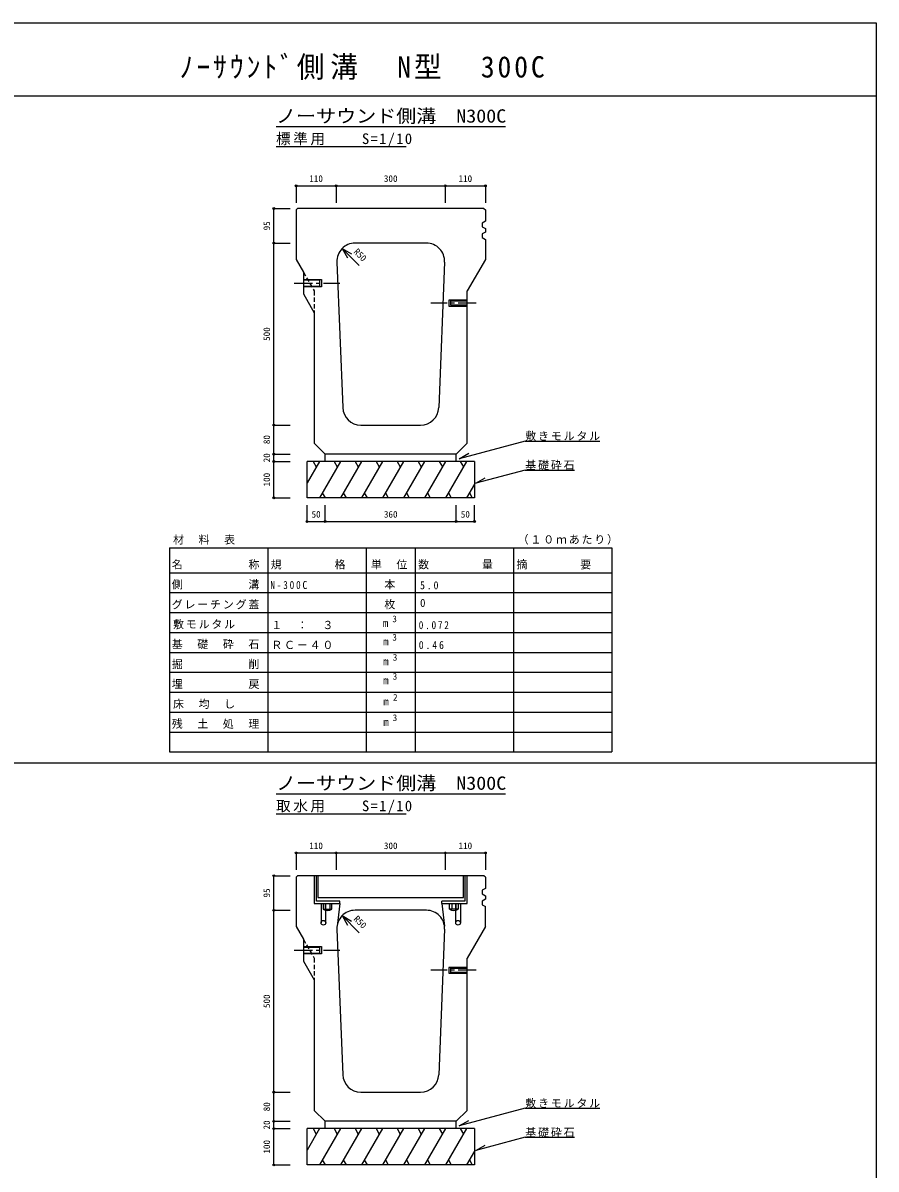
# Model space of a CAD drawing. Units: millimetres at full size, sheet at 1:10. Extents: x -5796 to 2204, y -2745 to 2955.
# Drawn here: x -140 to 2204, y -194 to 2955 of the extents above; entities that cross this region are included whole.
import ezdxf
from ezdxf.enums import TextEntityAlignment as Align

# ---------------------------------------------------------------- set-up
doc = ezdxf.new("R2010")
doc.units = ezdxf.units.MM
doc.header["$LTSCALE"] = 10
doc.header["$PDMODE"] = 32
doc.header["$PDSIZE"] = 5
doc.linetypes.add('CHAIN1', pattern=[8, 5, -1, 1, -1])
doc.linetypes.add('DASHED1', pattern=[1.8, 1.2, -0.6])
doc.layers.add('0-0_通り芯', color=7, linetype='Continuous')
doc.styles.add('ＭＳ ゴシック', font='')
doc.styles.get('ＭＳ ゴシック').set_extended_font_data('MS Gothic')

msp = doc.modelspace()

# ---------------------------------------------------------------- linework, layer by layer
at = {"layer": '0-0_通り芯', "color": 2}
for p, q in [((-5795.87, 2955.18), (2204.13, 2955.18)), ((2204.13, 2955.18), (2204.13, -2744.82)), ((-5795.87, 2755.18), (2204.13, 2755.18)), ((685.3, 535.85), (685.3, 519.85)), ((691.3, 519.85), (691.3, 535.85)), ((703.3, 535.85), (703.3, 519.85)), ((709.3, 519.85), (709.3, 535.85)), ((1032.3, 519.85), (1032.3, 535.85)), ((1038.3, 535.85), (1038.3, 519.85)), ((1050.3, 519.85), (1050.3, 535.85)), ((685.3, 519.85), (709.3, 519.85))]:
    msp.add_line(p, q, dxfattribs=at)
at = {"layer": '0-0_通り芯'}
for p, q in [((555.8, 2670.18), (1185.8, 2670.18)), ((555.8, 2615.18), (913.3, 2615.18)), ((1240.57, 1806.23), (1445.57, 1806.23)), ((690.8, 1750.18), (690.8, 1770.18)), ((1050.8, 1750.18), (1050.8, 1770.18)), ((1100.8, 1750.18), (640.8, 1750.18)), ((640.8, 1650.18), (640.8, 1750.18)), ((674.85, 1750.18), (640.8, 1691.21)), ((657.55, 1750.18), (666.2, 1735.2)), ((732.59, 1750.18), (674.85, 1650.18)), ((715.28, 1750.18), (723.93, 1735.2)), ((790.32, 1750.18), (732.59, 1650.18)), ((773.02, 1750.18), (781.67, 1735.2)), ((848.06, 1750.18), (790.32, 1650.18)), ((830.75, 1750.18), (839.4, 1735.2)), ((905.79, 1750.18), (848.06, 1650.18)), ((888.49, 1750.18), (897.14, 1735.2)), ((963.53, 1750.18), (905.79, 1650.18)), ((946.22, 1750.18), (954.87, 1735.2)), ((1021.26, 1750.18), (963.53, 1650.18)), ((1003.96, 1750.18), (1012.61, 1735.2)), ((1079, 1750.18), (1021.26, 1650.18)), ((1061.69, 1750.18), (1070.34, 1735.2)), ((1100.8, 1750.18), (1100.8, 1650.18)), ((1240.57, 1726.43), (1104.69, 1690.02)), ((1104.69, 1690.02), (1130.67, 1705.02)), ((1240.57, 1726.43), (1375.57, 1726.43)), ((1100.8, 1687.95), (1079, 1650.18)), ((1100.8, 1650.18), (640.8, 1650.18)), ((682.77, 1663.9), (690.69, 1650.18)), ((740.51, 1663.9), (748.43, 1650.18)), ((798.24, 1663.9), (806.16, 1650.18)), ((855.98, 1663.9), (863.9, 1650.18)), ((913.71, 1663.9), (921.63, 1650.18)), ((971.45, 1663.9), (979.37, 1650.18)), ((1029.18, 1663.9), (1037.1, 1650.18)), ((1086.92, 1663.9), (1094.84, 1650.18)), ((263.3, 1512.73), (1478.3, 1512.73)), ((263.3, 1512.73), (263.3, 1389.61)), ((533.3, 1512.73), (533.3, 1389.61)), ((803.3, 1512.73), (803.3, 1389.61)), ((938.3, 1512.73), (938.3, 1389.61)), ((1208.3, 1512.73), (1208.3, 1389.61)), ((1478.3, 1512.73), (1478.3, 1389.61)), ((263.3, 1444.33), (1478.3, 1444.33)), ((263.3, 1389.61), (1478.3, 1389.61)), ((263.3, 1389.61), (263.3, 951.85)), ((533.3, 1389.61), (533.3, 951.85)), ((803.3, 1389.61), (803.3, 951.85)), ((938.3, 1389.61), (938.3, 951.85)), ((1208.3, 1389.61), (1208.3, 951.85)), ((1478.3, 1389.61), (1478.3, 951.85)), ((263.3, 1334.89), (1478.3, 1334.89)), ((263.3, 1280.17), (1478.3, 1280.17)), ((263.3, 1225.45), (1478.3, 1225.45)), ((263.3, 1170.73), (1478.3, 1170.73)), ((263.3, 1116.01), (1478.3, 1116.01)), ((263.3, 1061.29), (1478.3, 1061.29)), ((263.3, 1006.57), (1478.3, 1006.57)), ((263.3, 951.85), (1478.3, 951.85)), ((348.8, 951.85), (1257.8, 951.85)), ((555.8, 836.85), (1185.8, 836.85)), ((555.8, 781.85), (913.3, 781.85)), ((670.8, 611.85), (670.8, 551.85)), ((1070.8, 551.85), (1070.8, 611.85)), ((670.8, 551.85), (1070.8, 551.85)), ((1240.57, -27.1), (1445.57, -27.1)), ((1100.8, -83.15), (640.8, -83.15)), ((640.8, -183.15), (640.8, -83.15)), ((674.85, -83.15), (640.8, -142.13)), ((657.55, -83.15), (666.2, -98.14)), ((732.59, -83.15), (674.85, -183.15)), ((690.8, -83.15), (690.8, -63.15)), ((715.28, -83.15), (723.93, -98.14)), ((790.32, -83.15), (732.59, -183.15)), ((773.02, -83.15), (781.67, -98.14)), ((848.06, -83.15), (790.32, -183.15)), ((830.75, -83.15), (839.4, -98.14)), ((905.79, -83.15), (848.06, -183.15)), ((888.49, -83.15), (897.14, -98.14)), ((963.53, -83.15), (905.79, -183.15)), ((946.22, -83.15), (954.87, -98.14)), ((1021.26, -83.15), (963.53, -183.15)), ((1003.96, -83.15), (1012.61, -98.14)), ((1079, -83.15), (1021.26, -183.15)), ((1050.8, -83.15), (1050.8, -63.15)), ((1061.69, -83.15), (1070.34, -98.14)), ((1100.8, -83.15), (1100.8, -183.15)), ((1240.57, -106.9), (1104.69, -143.31)), ((1240.57, -106.9), (1375.57, -106.9)), ((1100.8, -145.38), (1079, -183.15)), ((1104.69, -143.31), (1130.67, -128.31)), ((1100.8, -183.15), (640.8, -183.15)), ((682.77, -169.43), (690.69, -183.15)), ((740.51, -169.43), (748.43, -183.15)), ((798.24, -169.43), (806.16, -183.15)), ((855.98, -169.43), (863.9, -183.15)), ((913.71, -169.43), (921.63, -183.15)), ((971.45, -169.43), (979.37, -183.15)), ((1029.18, -169.43), (1037.1, -183.15)), ((1086.92, -169.43), (1094.84, -183.15))]:
    msp.add_line(p, q, dxfattribs=at)
at = {"layer": '0-0_通り芯', "color": 4}
for p, q in [((610.8, 2507.7), (720.8, 2507.7)), ((610.8, 2507.7), (610.8, 2461.19)), ((720.8, 2507.7), (720.8, 2461.19)), ((720.8, 2507.7), (1020.8, 2507.7)), ((1020.8, 2507.7), (1020.8, 2461.19)), ((1020.8, 2507.7), (1130.8, 2507.7)), ((1130.8, 2507.7), (1130.8, 2461.19)), ((549.8, 2350.18), (549.8, 2445.18)), ((549.8, 2445.18), (594.8, 2445.18)), ((549.8, 1850.18), (549.8, 2350.18)), ((549.8, 2350.18), (594.8, 2350.18)), ((737.49, 2335.54), (763.47, 2320.54)), ((737.49, 2335.54), (752.49, 2309.56)), ((784.49, 2288.53), (737.49, 2335.54)), ((549.8, 1770.18), (549.8, 1850.18)), ((549.8, 1850.18), (594.8, 1850.18)), ((549.8, 1750.18), (549.8, 1770.18)), ((549.8, 1770.18), (594.8, 1770.18)), ((549.8, 1650.18), (549.8, 1750.18)), ((549.8, 1750.18), (594.8, 1750.18)), ((549.8, 1650.18), (594.8, 1650.18)), ((640.8, 1585.18), (640.8, 1630.18)), ((690.8, 1585.18), (690.8, 1630.18)), ((1050.8, 1585.18), (1050.8, 1630.18)), ((1100.8, 1585.18), (1100.8, 1630.18)), ((640.8, 1585.18), (690.8, 1585.18)), ((690.8, 1585.18), (1050.8, 1585.18)), ((1050.8, 1585.18), (1100.8, 1585.18)), ((-5795.87, 921.85), (2204.13, 921.85)), ((610.8, 674.37), (720.8, 674.37)), ((610.8, 674.37), (610.8, 627.86)), ((720.8, 674.37), (720.8, 627.86)), ((720.8, 674.37), (1020.8, 674.37)), ((1020.8, 674.37), (1020.8, 627.86)), ((1020.8, 674.37), (1130.8, 674.37)), ((1130.8, 674.37), (1130.8, 627.86)), ((549.8, 516.85), (549.8, 611.85)), ((549.8, 611.85), (594.8, 611.85)), ((666.8, 541.85), (666.8, 611.85)), ((1074.8, 611.85), (1074.8, 541.85)), ((1080.8, 535.85), (1080.8, 611.85)), ((730.8, 541.85), (666.8, 541.85)), ((679.3, 535.85), (679.3, 482.35)), ((692.3, 482.35), (692.3, 535.85)), ((730.8, 535.85), (730.8, 541.85)), ((1074.8, 541.85), (1010.8, 541.85)), ((1010.8, 535.85), (1010.8, 541.85)), ((1010.8, 535.85), (1080.8, 535.85)), ((1049.3, 482.35), (1049.3, 535.85)), ((1062.3, 535.85), (1062.3, 482.35)), ((549.8, 16.85), (549.8, 516.85)), ((549.8, 516.85), (594.8, 516.85)), ((737.49, 502.2), (763.47, 487.2)), ((737.49, 502.2), (752.49, 476.22)), ((784.49, 455.2), (737.49, 502.2)), ((549.8, -63.15), (549.8, 16.85)), ((549.8, 16.85), (594.8, 16.85)), ((549.8, -83.15), (549.8, -63.15)), ((549.8, -63.15), (594.8, -63.15)), ((549.8, -183.15), (549.8, -83.15)), ((549.8, -83.15), (594.8, -83.15)), ((549.8, -183.15), (594.8, -183.15))]:
    msp.add_line(p, q, dxfattribs=at)
at = {"layer": '0-0_通り芯', "color": 3}
for p, q in [((614.8, 2445.18), (610.8, 2441.18)), ((610.8, 2441.18), (610.8, 2305.18)), ((1126.8, 2445.18), (614.8, 2445.18)), ((1126.8, 2445.18), (1130.8, 2441.18)), ((1130.8, 2441.18), (1130.8, 2410.18)), ((1130.8, 2390.18), (1130.8, 2380.18)), ((968.76, 2350.18), (772.84, 2350.18)), ((610.8, 2305.18), (630.8, 2270.54)), ((1130.8, 2305.18), (1080.8, 2218.58)), ((722.88, 2298.18), (738.88, 1898.18)), ((1018.72, 2298.18), (1002.72, 1898.18)), ((1080.8, 1800.18), (1080.8, 2218.58)), ((660.8, 2158.58), (660.8, 1800.18)), ((788.84, 1850.18), (952.76, 1850.18)), ((690.8, 1770.18), (660.8, 1800.18)), ((1050.8, 1770.18), (1080.8, 1800.18)), ((1050.8, 1770.18), (690.8, 1770.18)), ((614.8, 611.85), (610.8, 607.85)), ((610.8, 607.85), (610.8, 471.85)), ((1126.8, 611.85), (614.8, 611.85)), ((1130.8, 607.85), (1126.8, 611.85)), ((1130.8, 607.85), (1126.8, 611.85)), ((730.8, 535.85), (723.2, 472.84)), ((1010.8, 535.85), (1018.4, 472.84)), ((1130.8, 556.85), (1130.8, 546.85)), ((968.76, 516.85), (772.84, 516.85)), ((1130.8, 471.85), (1130.8, 526.85)), ((610.8, 471.85), (630.8, 437.21)), ((722.88, 464.85), (738.88, 64.85)), ((1018.72, 464.85), (1002.72, 64.85)), ((1130.8, 471.85), (1080.8, 385.25)), ((1080.8, -33.15), (1080.8, 385.25)), ((660.8, 325.25), (660.8, -33.15)), ((788.84, 16.85), (952.76, 16.85)), ((690.8, -63.15), (660.8, -33.15)), ((1050.8, -63.15), (1080.8, -33.15)), ((1050.8, -63.15), (690.8, -63.15))]:
    msp.add_line(p, q, dxfattribs=at)
at = {"layer": '0-0_通り芯', "linetype": 'CHAIN1'}
for p, q in [((605.8, 2240.18), (730.8, 2240.18)), ((1105.8, 2185.18), (980.8, 2185.18)), ((605.8, 406.85), (730.8, 406.85)), ((1105.8, 351.85), (980.8, 351.85))]:
    msp.add_line(p, q, dxfattribs=at)
at = {"layer": '0-0_通り芯', "color": 3, "linetype": 'DASHED1'}
for p, q in [((660.8, 2218.58), (660.8, 2158.58)), ((660.8, 385.25), (660.8, 325.25))]:
    msp.add_line(p, q, dxfattribs=at)
at = {"layer": '0-0_通り芯', "color": 3}
for points in [[(1130.8, 2410.18), (1121.8, 2405.18), (1121.8, 2395.18), (1130.8, 2390.18)], [(1130.8, 2380.18), (1121.8, 2375.18), (1121.8, 2365.18)], [(1121.8, 2365.18), (1130.8, 2360.18), (1130.8, 2305.18)], [(630.8, 2270.54), (630.8, 2210.54), (660.8, 2158.58)], [(1130.8, 607.85), (1130.8, 576.85), (1121.8, 571.85), (1121.8, 561.85), (1130.8, 556.85)], [(1130.8, 546.85), (1121.8, 541.85), (1121.8, 531.85), (1130.8, 526.85)], [(630.8, 437.21), (630.8, 377.21), (660.8, 325.25)]]:
    msp.add_lwpolyline(points, dxfattribs=at)
at = {"layer": '0-0_通り芯', "color": 3, "linetype": 'DASHED1'}
for points in [[(630.8, 2270.54), (660.8, 2218.58), (660.8, 2158.58)], [(630.8, 437.21), (660.8, 385.25), (660.8, 325.25)]]:
    msp.add_lwpolyline(points, dxfattribs=at)
at = {"layer": '0-0_通り芯'}
for points in [[(630.8, 2250.18), (680.8, 2250.18), (680.8, 2230.18), (630.8, 2230.18)], [(630.8, 2232.18), (675.8, 2232.18), (675.8, 2248.18), (630.8, 2248.18)], [(1080.8, 2193.18), (1030.8, 2193.18), (1030.8, 2177.18), (1080.8, 2177.18)], [(1080.8, 2179.18), (1035.8, 2179.18), (1035.8, 2191.18), (1080.8, 2191.18)], [(1240.57, 1806.23), (1059.06, 1757.6), (1085.04, 1772.6)], [(630.8, 416.85), (680.8, 416.85), (680.8, 396.85), (630.8, 396.85)], [(630.8, 398.85), (675.8, 398.85), (675.8, 414.85), (630.8, 414.85)], [(1080.8, 359.85), (1030.8, 359.85), (1030.8, 343.85), (1080.8, 343.85)], [(1080.8, 345.85), (1035.8, 345.85), (1035.8, 357.85), (1080.8, 357.85)], [(1240.57, -27.1), (1059.06, -75.74), (1085.04, -60.74)]]:
    msp.add_lwpolyline(points, dxfattribs=at)
at = {"layer": '0-0_通り芯', "color": 4}
msp.add_lwpolyline([(660.8, 611.85), (660.8, 535.85), (730.8, 535.85)], dxfattribs=at)
at = {"layer": '0-0_通り芯', "color": 2}
msp.add_lwpolyline([(1056.3, 535.85), (1056.3, 519.85), (1032.3, 519.85)], dxfattribs=at)
at = {"layer": '0-0_通り芯', "color": 4}
for centre in [(685.8, 482.35), (1055.8, 482.35)]:
    msp.add_circle(centre, 6.5, dxfattribs=at)
at = {"layer": '0-0_通り芯', "color": 3}
for centre, start, end in [((772.84, 2300.18), 90, 182.29061), ((968.76, 2300.18), 357.70947, 90), ((788.84, 1900.18), 182.29061, 270), ((952.76, 1900.18), 270, 357.70947), ((772.84, 466.85), 90, 182.29061), ((968.76, 466.85), 357.70947, 90), ((788.84, 66.85), 182.29061, 270), ((952.76, 66.85), 270, 357.70947)]:
    msp.add_arc(centre, 50, start, end, dxfattribs=at)
at = {"layer": '0-0_通り芯', "color": 2}
for centre in [(697.3, 535.85), (1044.3, 535.85)]:
    msp.add_arc(centre, 20, 233.1301, 306.8699, dxfattribs=at)
at = {"layer": '0-0_通り芯', "color": 4}
for p in [(610.8, 2507.7), (720.8, 2507.7), (1020.8, 2507.7), (1130.8, 2507.7), (549.8, 2445.18), (549.8, 2350.18), (549.8, 1850.18), (549.8, 1770.18), (549.8, 1750.18), (549.8, 1650.18), (640.8, 1585.18), (690.8, 1585.18), (1050.8, 1585.18), (1100.8, 1585.18), (610.8, 674.37), (720.8, 674.37), (1020.8, 674.37), (1130.8, 674.37), (549.8, 611.85), (549.8, 516.85), (549.8, 16.85), (549.8, -63.15), (549.8, -83.15), (549.8, -183.15)]:
    msp.add_point(p, dxfattribs=at)

# ---------------------------------------------------------------- texts
at = {"layer": '0-0_通り芯', "color": 3, "style": 'ＭＳ ゴシック', "width": 1.1}
for p in [(555.8, 2670.18), (555.8, 836.85)]:
    msp.add_text('ノーサウンド側溝\u3000N300C', height=36.66, dxfattribs=at).set_placement(p, align=Align.BOTTOM_LEFT)
at = {"layer": '0-0_通り芯', "color": 4, "style": 'ＭＳ ゴシック'}
for s, p in [('110', (647.05, 2512.7)), ('300', (852.05, 2512.7)), ('110', (1057.05, 2512.7)), ('50', (653.3, 1590.18)), ('360', (852.05, 1590.18)), ('50', (1063.3, 1590.18)), ('3', (875.32, 1302.79)), ('3', (875.32, 1252.17)), ('3', (876.49, 1197.11)), ('3', (876.22, 1144.85)), ('2', (877.12, 1087.33)), ('3', (876.22, 1031.24)), ('110', (647.05, 679.37)), ('300', (852.05, 679.37)), ('110', (1057.05, 679.37))]:
    msp.add_text(s, height=18.33, dxfattribs=at).set_placement(p, align=Align.BOTTOM_LEFT)
for s, rotation, p in [('95', 90, (544.8, 2385.18)), ('R50', 315, (763.47, 2320.54)), ('500', 90, (544.8, 2081.43)), ('80', 90, (544.8, 1797.68)), ('20', 90, (544.8, 1747.68)), ('100', 90, (544.8, 1681.43)), ('95', 90, (544.8, 551.85)), ('R50', 315, (763.47, 487.2)), ('500', 90, (544.8, 248.1)), ('80', 90, (544.8, -35.65)), ('20', 90, (544.8, -85.65)), ('100', 90, (544.8, -151.9))]:
    msp.add_text(s, height=18.33, rotation=rotation, dxfattribs=at).set_placement(p, align=Align.BOTTOM_LEFT)
at = {"layer": '0-0_通り芯', "style": 'ＭＳ ゴシック'}
for s, p in [('0', (951.3, 1343.83)), ('m', (849.22, 1288.43)), ('m', (850.12, 1237.81)), ('m', (850.12, 1183.09)), ('m', (850.12, 1131.11)), ('m', (850.21, 1072.97)), ('m', (850.39, 1016.88))]:
    msp.add_text(s, height=21.99, dxfattribs=at).set_placement(p, align=Align.BOTTOM_LEFT)
at = {"layer": '0-0_通り芯', "color": 2, "insert": (290.81, 2798.68), "char_height": 58.65, "attachment_point": 7, "style": 'ＭＳ ゴシック'}
msp.add_mtext('\\T1.21;\\W0.95;ﾉｰｻｳﾝﾄﾞ側溝\u3000N型\u3000300C', dxfattribs=at)
at = {"layer": '0-0_通り芯', "attachment_point": 7, "style": 'ＭＳ ゴシック'}
for s, insert, char_height in [('\\T1.18;標準用\u3000\u3000S=1/10', (555.8, 2615.18), 29.33), ('\\T1.17;敷きモルタル', (1240.57, 1806.23), 21.99), ('\\T1.17;基礎砕石', (1240.57, 1726.43), 21.99), ('\\T1.17;材\u3000料\u3000表', (272.8, 1521.67), 21.99), ('\\T1.17;（１０ｍあたり）', (1219.55, 1521.67), 21.99), ('\\T1.17;名\u3000\u3000\u3000\u3000\u3000称', (269.3, 1453.27), 21.99), ('\\T1.17;規\u3000\u3000\u3000\u3000格', (541.05, 1453.27), 21.99), ('\\T1.17;単\u3000位', (816.3, 1453.27), 21.99), ('\\T1.17;数\u3000\u3000\u3000\u3000量', (946.05, 1453.27), 21.99), ('\\T1.17;摘\u3000\u3000\u3000\u3000要', (1216.05, 1453.27), 21.99), ('\\T1.17;側\u3000\u3000\u3000\u3000\u3000溝', (269.3, 1398.55), 21.99), ('\\T1.39;\\W0.85;N-300C', (540.05, 1399.34), 21.99), ('\\T1.17;\u3000本', (818.05, 1398.55), 21.99), ('\\T1.38;\\W0.9;5.0', (951.3, 1398.55), 21.99), ('\\T1.17;グレーチング蓋', (269.3, 1343.83), 21.99), ('\\T1.17;\u3000枚', (818.05, 1343.83), 21.99), ('\\T1.17;敷モルタル', (272.8, 1289.11), 21.99), ('\\T1.17;１\u3000：\u3000３', (542.8, 1289.11), 21.99), ('\\T1.38;\\W0.85;0.072', (947.8, 1289.11), 21.99), ('\\T1.17;基\u3000礎\u3000砕\u3000石', (269.3, 1234.39), 21.99), ('\\T1.17;ＲＣ－４０', (542.8, 1234.39), 21.99), ('\\T1.38;\\W0.9;0.46', (947.8, 1234.39), 21.99), ('\\T1.17;掘\u3000\u3000\u3000\u3000\u3000削', (269.3, 1179.67), 21.99), ('\\T1.17;埋\u3000\u3000\u3000\u3000\u3000戻', (269.3, 1124.95), 21.99), ('\\T1.17;床\u3000均\u3000し', (272.8, 1070.23), 21.99), ('\\T1.17;残\u3000土\u3000処\u3000理', (269.3, 1015.51), 21.99), ('\\T1.18;取水用\u3000\u3000S=1/10', (555.8, 781.85), 29.33), ('\\T1.17;敷きモルタル', (1240.57, -27.1), 21.99), ('\\T1.17;基礎砕石', (1240.57, -106.9), 21.99)]:
    msp.add_mtext(s, dxfattribs=dict(at, insert=insert, char_height=char_height))

doc.saveas('drawing.dxf')
